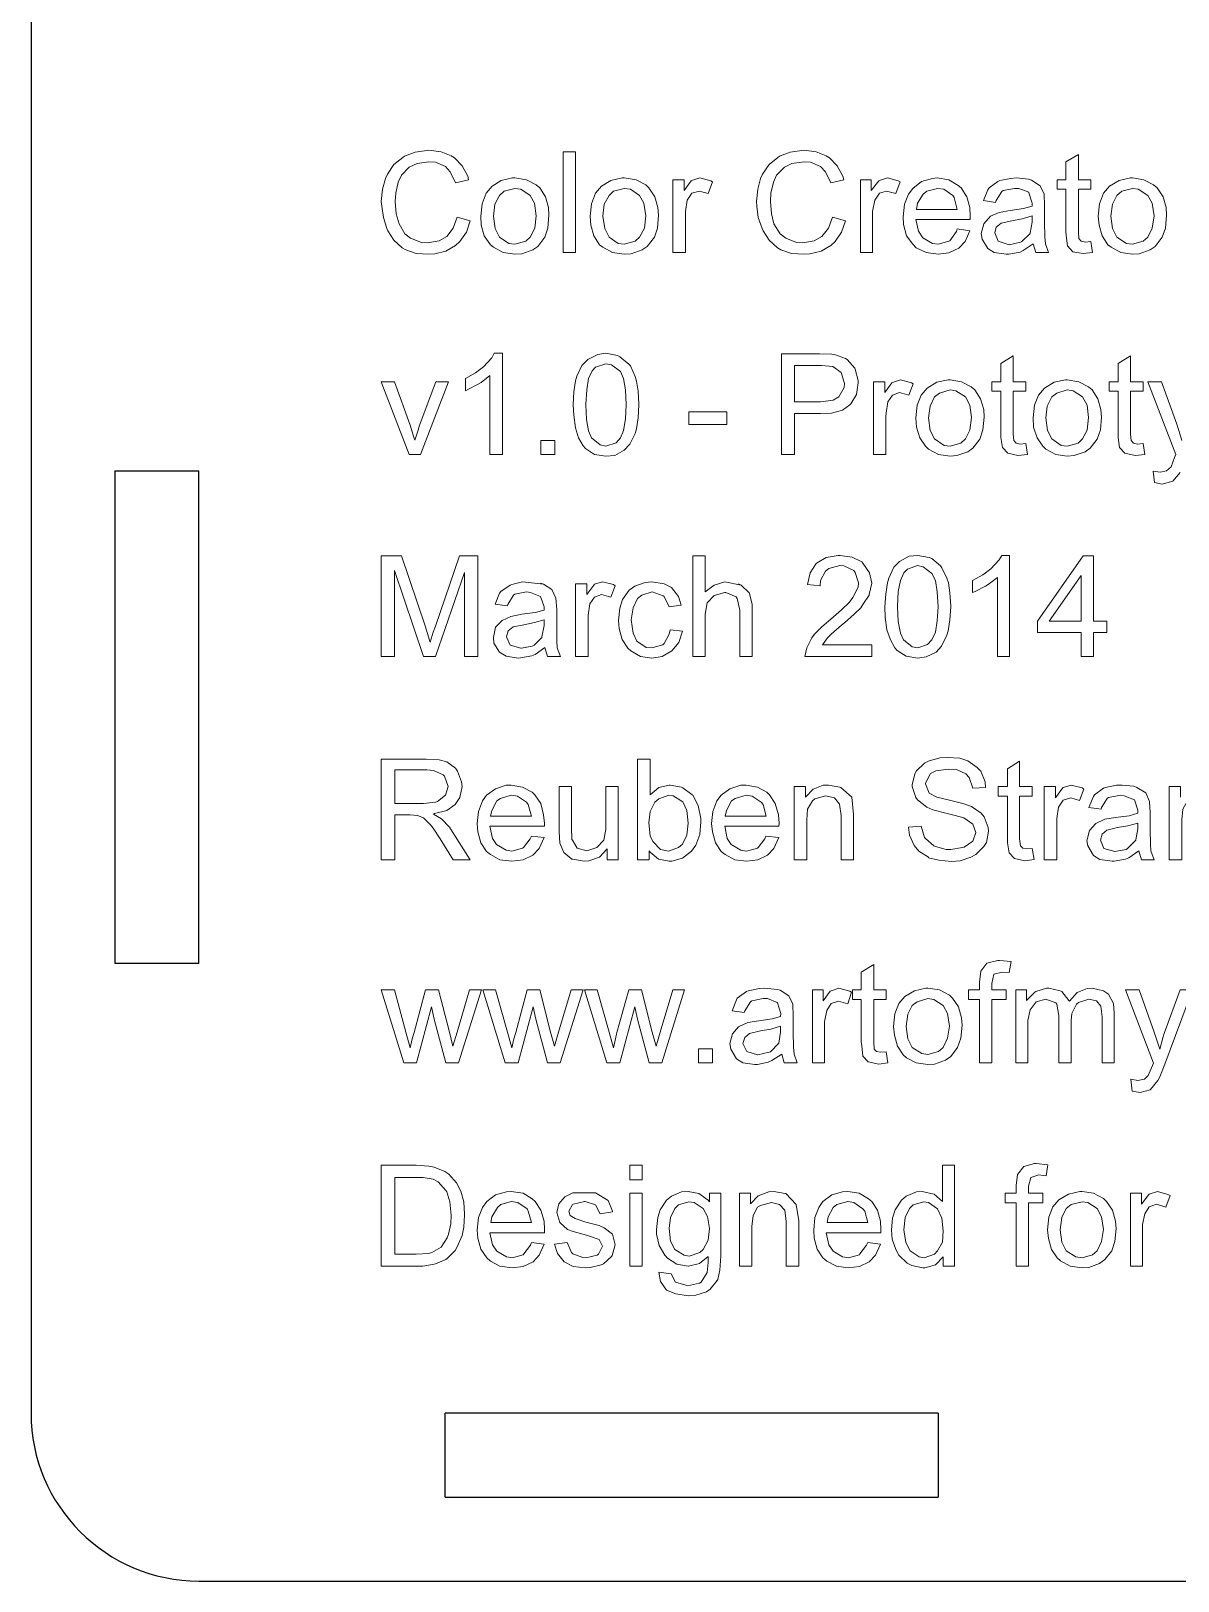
# Model space of a CAD drawing. Header units: inches. Extents: x 24.6 to 100.5, y -17.5 to 39.
# Drawn here: x 42.518 to 44.225, y 30.658 to 32.966 of the extents above; entities that cross this region are included whole.
import ezdxf

# ---------------------------------------------------------------- set-up
doc = ezdxf.new("R2010")
doc.units = ezdxf.units.IN
doc.header["$MEASUREMENT"] = 0

msp = doc.modelspace()

# ---------------------------------------------------------------- linework, layer by layer
at = {"color": 2}
for p, q in [((42.51793, 37.26326), (42.51793, 30.90826)), ((42.64293, 32.31116), (42.64293, 31.57757)), ((42.64293, 32.31116), (42.76793, 32.31116)), ((42.76793, 31.57757), (42.76793, 32.31116)), ((42.76793, 31.57757), (42.64293, 31.57757)), ((43.13473, 30.78326), (43.13473, 30.90826)), ((43.86833, 30.90826), (43.13473, 30.90826)), ((43.86833, 30.90826), (43.86833, 30.78326)), ((43.13473, 30.78326), (43.86833, 30.78326)), ((42.76793, 30.65826), (48.51793, 30.65826))]:
    msp.add_line(p, q, dxfattribs=at)
at = {"color": 5, "lineweight": 0}
for points in [[(43.14852, 32.7769), (43.14332, 32.78015), (43.12839, 32.786), (43.1102, 32.78859), (43.10695, 32.78795), (43.09006, 32.78535), (43.07383, 32.7795), (43.07123, 32.77755), (43.05824, 32.76716), (43.04849, 32.75287), (43.0459, 32.74638), (43.04135, 32.73014), (43.0394, 32.71195), (43.04005, 32.70481), (43.04265, 32.68792), (43.04784, 32.67168), (43.04914, 32.66843), (43.05824, 32.65414), (43.07058, 32.6431), (43.07577, 32.63985), (43.09136, 32.63466), (43.1102, 32.63336), (43.11929, 32.63401), (43.13553, 32.6379), (43.14982, 32.64635)], [(43.10825, 32.65024), (43.09916, 32.65089), (43.08292, 32.65739), (43.07447, 32.66389), (43.06603, 32.67882), (43.06148, 32.69376), (43.06018, 32.71195), (43.06083, 32.72429), (43.06473, 32.74053), (43.06928, 32.75092), (43.08097, 32.76326), (43.09266, 32.76846), (43.1102, 32.77106)], [(43.1102, 32.77106), (43.11994, 32.77041), (43.13488, 32.76391), (43.14203, 32.75612), (43.14982, 32.73988), (43.16931, 32.74443), (43.16801, 32.74962), (43.15956, 32.76521), (43.14852, 32.7769)], [(43.31025, 32.63596), (43.31025, 32.786), (43.32844, 32.786), (43.32844, 32.63596), (43.31025, 32.63596)], [(43.70647, 32.7769), (43.70192, 32.78015), (43.68698, 32.786), (43.66879, 32.78859), (43.66555, 32.78795), (43.64801, 32.78535), (43.63242, 32.7795), (43.62982, 32.77755), (43.61683, 32.76716), (43.60709, 32.75287), (43.60384, 32.74638), (43.59994, 32.73014), (43.598, 32.71195), (43.59865, 32.70481), (43.60059, 32.68792), (43.60644, 32.67168), (43.60774, 32.66843), (43.61683, 32.65414), (43.62917, 32.6431), (43.63437, 32.63985), (43.64996, 32.63466), (43.66879, 32.63336), (43.67724, 32.63401), (43.69413, 32.6379), (43.70842, 32.64635)], [(43.66685, 32.65024), (43.65775, 32.65089), (43.64151, 32.65739), (43.63307, 32.66389), (43.62398, 32.67882), (43.62008, 32.69376), (43.61878, 32.71195), (43.61943, 32.72429), (43.62333, 32.74053), (43.62787, 32.75092), (43.63957, 32.76326), (43.65061, 32.76846), (43.66879, 32.77106)], [(43.66879, 32.77106), (43.67854, 32.77041), (43.69348, 32.76391), (43.70062, 32.75612), (43.70842, 32.73988), (43.7279, 32.74443), (43.7266, 32.74962), (43.71816, 32.76521), (43.70647, 32.7769)], [(44.07735, 32.7821), (44.05851, 32.77106), (44.05851, 32.74443), (44.04552, 32.74443), (44.04552, 32.73014), (44.05851, 32.73014), (44.05851, 32.66778), (44.05916, 32.66129), (44.06111, 32.6457)], [(44.08774, 32.65154), (44.08125, 32.65284), (44.078, 32.65674), (44.07735, 32.66648), (44.07735, 32.73014), (44.09554, 32.73014), (44.09554, 32.74443), (44.07735, 32.74443), (44.07735, 32.7821)], [(43.27518, 32.73209), (43.26998, 32.73663), (43.25569, 32.74443), (43.23816, 32.74702), (43.23491, 32.74702), (43.21802, 32.74313), (43.20438, 32.73468), (43.19529, 32.72429), (43.18944, 32.7087), (43.18749, 32.68987), (43.18814, 32.67688), (43.19269, 32.66064), (43.20178, 32.64765)], [(43.40119, 32.74702), (43.39794, 32.74702), (43.38105, 32.74313), (43.36741, 32.73468), (43.35832, 32.72429), (43.35247, 32.7087), (43.35053, 32.68987), (43.35117, 32.67688), (43.35572, 32.66064), (43.36417, 32.64765)], [(43.43756, 32.73209), (43.43302, 32.73663), (43.41873, 32.74443), (43.40119, 32.74702)], [(43.49017, 32.72819), (43.49017, 32.74443), (43.47329, 32.74443), (43.47329, 32.63596), (43.49212, 32.63596), (43.49212, 32.69701), (43.49472, 32.7139), (43.50187, 32.72429), (43.51291, 32.72754)], [(43.51356, 32.74702), (43.50187, 32.74313), (43.50057, 32.74248), (43.49017, 32.72819)], [(43.51291, 32.72754), (43.5259, 32.72364), (43.53239, 32.74118), (43.5298, 32.74248), (43.51356, 32.74702)], [(43.76882, 32.72819), (43.76882, 32.74443), (43.75258, 32.74443), (43.75258, 32.63596), (43.77077, 32.63596), (43.77077, 32.69701), (43.77402, 32.7139), (43.78116, 32.72429), (43.79156, 32.72754)], [(43.79286, 32.74702), (43.78116, 32.74313), (43.77986, 32.74248), (43.76882, 32.72819)], [(43.79156, 32.72754), (43.8052, 32.72364), (43.81169, 32.74118), (43.80909, 32.74248), (43.79286, 32.74702)], [(43.8669, 32.74702), (43.85976, 32.74638), (43.84352, 32.74183), (43.83053, 32.73144)], [(43.91627, 32.69052), (43.91562, 32.70286), (43.91107, 32.7191), (43.90263, 32.73209), (43.89808, 32.73598), (43.88444, 32.74443), (43.8669, 32.74702)], [(44.0098, 32.64895), (44.0137, 32.63596), (44.03253, 32.63596), (44.02799, 32.64895), (44.02734, 32.65934), (44.02669, 32.68142), (44.02669, 32.7061), (44.02604, 32.72299), (44.02019, 32.73533), (44.0072, 32.74378), (44.00265, 32.74508), (43.98512, 32.74702), (43.97667, 32.74638), (43.96043, 32.74313), (43.95719, 32.74183), (43.9442, 32.73209)], [(44.19426, 32.73209), (44.18907, 32.73663), (44.17478, 32.74443), (44.15789, 32.74702), (44.15464, 32.74702), (44.13776, 32.74313), (44.12347, 32.73468), (44.11437, 32.72429), (44.10853, 32.7087), (44.10658, 32.68987), (44.10788, 32.67688), (44.11242, 32.66064), (44.12087, 32.64765)], [(43.20178, 32.64765), (43.20633, 32.64375), (43.22062, 32.63596), (43.23816, 32.63336), (43.24855, 32.63401), (43.26479, 32.63985), (43.27258, 32.64505), (43.28297, 32.65869), (43.28752, 32.67233), (43.28882, 32.69181), (43.28817, 32.70286), (43.28362, 32.7191), (43.27518, 32.73209)], [(43.23816, 32.6483), (43.22906, 32.6496), (43.21542, 32.65869), (43.20893, 32.67168), (43.20633, 32.68987), (43.20828, 32.70805), (43.21542, 32.72104), (43.22257, 32.72754), (43.23816, 32.73144)], [(43.23816, 32.73144), (43.24725, 32.73014), (43.26089, 32.72104), (43.26739, 32.70935), (43.26998, 32.69052), (43.26803, 32.67233), (43.26089, 32.65869), (43.25439, 32.65284), (43.23816, 32.6483)], [(43.36417, 32.64765), (43.36936, 32.64375), (43.38365, 32.63596), (43.40119, 32.63336), (43.41158, 32.63401), (43.42782, 32.63985), (43.43496, 32.64505), (43.44601, 32.65869), (43.45055, 32.67233), (43.45185, 32.69181), (43.4512, 32.70286), (43.44666, 32.7191), (43.43756, 32.73209)], [(43.40119, 32.6483), (43.39209, 32.6496), (43.37845, 32.65869), (43.37196, 32.67168), (43.36936, 32.68987), (43.37131, 32.70805), (43.37845, 32.72104), (43.38495, 32.72754), (43.40119, 32.73144)], [(43.40119, 32.73144), (43.41028, 32.73014), (43.42392, 32.72104), (43.43042, 32.70935), (43.43302, 32.69052), (43.43107, 32.67233), (43.42392, 32.65869), (43.41743, 32.65284), (43.40119, 32.6483)], [(43.83053, 32.73144), (43.82403, 32.72299), (43.81819, 32.70805), (43.81624, 32.68922), (43.81689, 32.67753), (43.82143, 32.66064), (43.83053, 32.6483)], [(43.83637, 32.70026), (43.83767, 32.70935), (43.84612, 32.72299), (43.85131, 32.72754), (43.86755, 32.73144)], [(43.86755, 32.73144), (43.87664, 32.73014), (43.89028, 32.72104), (43.89223, 32.7178), (43.89678, 32.70026), (43.83637, 32.70026)], [(43.9442, 32.73209), (43.94225, 32.72949), (43.93575, 32.71325), (43.95394, 32.71065), (43.95459, 32.71325), (43.96303, 32.72689), (43.96498, 32.72819), (43.98187, 32.73144)], [(43.98187, 32.73144), (43.98836, 32.73144), (44.0033, 32.72559), (44.0033, 32.72494), (44.0085, 32.70935), (44.0085, 32.70481), (43.99551, 32.70156), (43.97537, 32.69831), (43.95913, 32.69571)], [(44.12087, 32.64765), (44.12606, 32.64375), (44.14035, 32.63596), (44.15789, 32.63336), (44.16763, 32.63401), (44.18387, 32.63985), (44.19167, 32.64505), (44.20206, 32.65869), (44.20661, 32.67233), (44.20855, 32.69181), (44.2079, 32.70286), (44.20336, 32.7191), (44.19426, 32.73209)], [(44.15789, 32.6483), (44.1488, 32.6496), (44.13451, 32.65869), (44.12801, 32.67168), (44.12541, 32.68987), (44.12801, 32.70805), (44.13451, 32.72104), (44.14165, 32.72754), (44.15789, 32.73144)], [(44.15789, 32.73144), (44.16633, 32.73014), (44.18062, 32.72104), (44.18712, 32.70935), (44.18972, 32.69052), (44.18712, 32.67233), (44.18062, 32.65869), (44.17348, 32.65284), (44.15789, 32.6483)], [(43.15242, 32.68857), (43.14657, 32.67233), (43.13683, 32.65999), (43.12579, 32.65349), (43.10825, 32.65024)], [(43.14982, 32.64635), (43.15632, 32.65219), (43.16606, 32.66648), (43.1719, 32.68337), (43.15242, 32.68857)], [(43.71101, 32.68857), (43.70517, 32.67233), (43.69543, 32.65999), (43.68373, 32.65349), (43.66685, 32.65024)], [(43.70842, 32.64635), (43.71491, 32.65219), (43.72465, 32.66648), (43.7305, 32.68337), (43.71101, 32.68857)], [(43.8682, 32.6483), (43.85976, 32.6496), (43.84547, 32.65804), (43.83897, 32.66778), (43.83507, 32.68532), (43.91627, 32.68532), (43.91627, 32.69052)], [(43.95913, 32.69571), (43.94614, 32.68987), (43.9364, 32.67882), (43.9325, 32.66453), (43.9338, 32.65609), (43.94225, 32.6418)], [(43.97407, 32.64765), (43.95784, 32.65284), (43.95264, 32.66518), (43.95459, 32.67363), (43.96238, 32.67947), (43.97797, 32.68337), (43.99356, 32.68597), (44.0085, 32.69052)], [(44.0085, 32.69052), (44.0085, 32.68142), (44.00525, 32.66518), (44.00525, 32.66453), (43.99291, 32.65219), (43.99096, 32.65154)], [(43.83053, 32.6483), (43.83572, 32.6431), (43.85066, 32.63596), (43.8682, 32.63336), (43.88444, 32.63531), (43.89938, 32.64245), (43.90847, 32.65219), (43.91562, 32.66843), (43.89678, 32.67103)], [(43.89678, 32.67103), (43.89548, 32.66713), (43.88574, 32.65349), (43.88444, 32.65284), (43.8682, 32.6483)], [(43.99096, 32.65154), (43.97407, 32.64765)], [(44.06111, 32.6457), (44.06891, 32.63725), (44.08449, 32.63466), (44.09813, 32.63596), (44.09554, 32.65219), (44.08774, 32.65154)], [(43.94225, 32.6418), (43.95199, 32.63596), (43.96953, 32.63336), (43.97342, 32.63336), (43.99031, 32.6366), (43.99486, 32.6392), (44.0098, 32.64895)], [(43.21997, 32.48591), (43.20763, 32.48591), (43.20373, 32.47942), (43.19139, 32.46578), (43.1797, 32.45668)], [(43.20113, 32.45279), (43.20113, 32.33522), (43.21997, 32.33522), (43.21997, 32.48591)], [(43.34663, 32.47682), (43.33818, 32.46773), (43.33039, 32.45214), (43.32844, 32.44499), (43.32584, 32.42876), (43.32519, 32.40927), (43.32584, 32.39368), (43.32844, 32.37484), (43.33299, 32.3599), (43.34013, 32.34821), (43.34338, 32.34432)], [(43.34338, 32.34432), (43.35702, 32.33522), (43.37391, 32.33262), (43.3869, 32.33392), (43.40119, 32.34172), (43.40963, 32.35081), (43.41743, 32.3664), (43.41938, 32.37355), (43.42197, 32.38978), (43.42262, 32.40927), (43.42262, 32.41057), (43.42197, 32.4294), (43.41938, 32.44434), (43.41743, 32.45149), (43.41028, 32.46708), (43.40768, 32.46968), (43.39469, 32.48072), (43.3908, 32.48267), (43.37391, 32.48591), (43.36157, 32.48397), (43.34663, 32.47682)], [(43.37391, 32.34756), (43.36546, 32.34951), (43.35247, 32.3599), (43.34793, 32.3703), (43.34468, 32.38719), (43.34403, 32.40927), (43.34403, 32.40992), (43.34533, 32.43135), (43.34793, 32.44824), (43.35312, 32.45993), (43.35832, 32.46513), (43.37391, 32.47033)], [(43.37391, 32.47033), (43.38235, 32.46903), (43.39534, 32.45863), (43.39989, 32.44824), (43.40314, 32.43135), (43.40379, 32.40927), (43.40314, 32.38848), (43.39989, 32.37095), (43.39534, 32.3599), (43.38885, 32.35276), (43.37391, 32.34756)], [(43.7331, 32.47682), (43.7305, 32.47812), (43.71426, 32.48397), (43.71036, 32.48461), (43.69153, 32.48526), (43.63502, 32.48526), (43.63502, 32.33522), (43.65451, 32.33522), (43.65451, 32.39628), (43.69348, 32.39628), (43.70972, 32.39693), (43.72595, 32.40147), (43.737, 32.40927), (43.73829, 32.41057)], [(43.65451, 32.41382), (43.65451, 32.46773), (43.69478, 32.46773)], [(43.69478, 32.46773), (43.71166, 32.46643), (43.724, 32.45733), (43.7292, 32.4411), (43.72855, 32.43525), (43.72076, 32.42096), (43.71231, 32.41641), (43.69348, 32.41382), (43.65451, 32.41382)], [(43.73829, 32.41057), (43.74674, 32.42486), (43.74934, 32.44175), (43.74934, 32.44564), (43.74479, 32.46253), (43.74414, 32.46383), (43.7331, 32.47682)], [(43.97992, 32.48202), (43.96173, 32.47097), (43.96173, 32.44369), (43.94809, 32.44369), (43.94809, 32.4294), (43.96173, 32.4294), (43.96173, 32.36055), (43.96433, 32.34562)], [(43.99031, 32.35081), (43.98447, 32.35211), (43.98122, 32.35601), (43.97992, 32.36575), (43.97992, 32.4294), (43.99876, 32.4294), (43.99876, 32.44369), (43.97992, 32.44369), (43.97992, 32.48202)], [(44.15464, 32.48202), (44.13646, 32.47097), (44.13646, 32.44369), (44.12282, 32.44369), (44.12282, 32.4294), (44.13646, 32.4294), (44.13646, 32.36055), (44.13841, 32.34562)], [(44.16504, 32.35081), (44.15919, 32.35211), (44.15594, 32.35601), (44.15464, 32.36575), (44.15464, 32.4294), (44.17348, 32.4294), (44.17348, 32.44369), (44.15464, 32.44369), (44.15464, 32.48202)], [(43.05889, 32.44369), (43.0394, 32.44369), (43.08097, 32.33522)], [(43.08941, 32.35666), (43.08747, 32.3625), (43.08227, 32.37874), (43.05889, 32.44369)], [(43.08097, 32.33522), (43.09786, 32.33522), (43.13943, 32.44369), (43.12059, 32.44369), (43.09591, 32.37744), (43.09461, 32.3729), (43.08941, 32.35666)], [(43.1797, 32.45668), (43.16476, 32.44824), (43.16476, 32.43005), (43.16801, 32.432), (43.1836, 32.4398), (43.18814, 32.4424), (43.20113, 32.45279)], [(43.78896, 32.42746), (43.78896, 32.44369), (43.77207, 32.44369), (43.77207, 32.33522), (43.79026, 32.33522), (43.79026, 32.39238), (43.79091, 32.39693), (43.7935, 32.41382), (43.80065, 32.42356), (43.81104, 32.42746)], [(43.81234, 32.44629), (43.80065, 32.4424), (43.79935, 32.44175), (43.78896, 32.42746)], [(43.81104, 32.42746), (43.82468, 32.42356), (43.83118, 32.44045), (43.82858, 32.44175), (43.81234, 32.44629)], [(43.88639, 32.44629), (43.88314, 32.44629), (43.86625, 32.44304), (43.85196, 32.43395), (43.84287, 32.42356), (43.83702, 32.40862), (43.83507, 32.38978), (43.83637, 32.37614), (43.84092, 32.3599), (43.84936, 32.34756)], [(43.92276, 32.43135), (43.91756, 32.4359), (43.90328, 32.44369), (43.88639, 32.44629)], [(44.06046, 32.44629), (44.05786, 32.44629), (44.04098, 32.44304), (44.02669, 32.43395), (44.01759, 32.42356), (44.01175, 32.40862), (44.0098, 32.38978), (44.01045, 32.37614), (44.01564, 32.3599), (44.02409, 32.34756)], [(44.09748, 32.43135), (44.09229, 32.4359), (44.078, 32.44369), (44.06046, 32.44629)], [(44.20076, 32.44369), (44.18062, 32.44369), (44.22219, 32.33522)], [(44.23129, 32.35601), (44.22869, 32.36445), (44.22349, 32.38069), (44.20076, 32.44369)], [(43.84936, 32.34756), (43.85391, 32.34302), (43.86885, 32.33522), (43.88639, 32.33262), (43.89613, 32.33392), (43.91237, 32.33912), (43.92016, 32.34497), (43.93056, 32.35796), (43.9351, 32.37225), (43.93705, 32.39108), (43.9364, 32.40212), (43.93121, 32.41836), (43.92276, 32.43135)], [(43.88639, 32.34756), (43.87729, 32.34886), (43.863, 32.35861), (43.85651, 32.37095), (43.85391, 32.38978), (43.85651, 32.40732), (43.863, 32.42096), (43.87015, 32.42681), (43.88639, 32.43135)], [(43.88639, 32.43135), (43.89483, 32.43005), (43.90912, 32.42096), (43.91562, 32.40862), (43.91821, 32.39043), (43.91562, 32.3716), (43.90912, 32.35861), (43.90198, 32.35211), (43.88639, 32.34756)], [(44.02409, 32.34756), (44.02863, 32.34302), (44.04357, 32.33522), (44.06046, 32.33262), (44.07085, 32.33392), (44.08709, 32.33912), (44.09489, 32.34497), (44.10528, 32.35796), (44.10983, 32.37225), (44.11177, 32.39108), (44.11048, 32.40212), (44.10593, 32.41836), (44.09748, 32.43135)], [(44.06046, 32.34756), (44.05137, 32.34886), (44.03773, 32.35861), (44.03123, 32.37095), (44.02863, 32.38978), (44.03058, 32.40732), (44.03773, 32.42096), (44.04487, 32.42681), (44.06046, 32.43135)], [(44.06046, 32.43135), (44.06955, 32.43005), (44.0832, 32.42096), (44.09034, 32.40862), (44.09229, 32.39043), (44.09034, 32.3716), (44.0832, 32.35861), (44.0767, 32.35211), (44.06046, 32.34756)], [(43.49732, 32.38004), (43.49732, 32.39888), (43.55383, 32.39888), (43.55383, 32.38004), (43.49732, 32.38004)], [(43.27713, 32.33522), (43.27713, 32.35601), (43.29791, 32.35601), (43.29791, 32.33522), (43.27713, 32.33522)], [(43.96433, 32.34562), (43.97213, 32.33717), (43.98706, 32.33392), (44.00135, 32.33522), (43.99876, 32.35146), (43.99031, 32.35081)], [(44.13841, 32.34562), (44.1462, 32.33717), (44.16179, 32.33392), (44.17608, 32.33522), (44.17348, 32.35146), (44.16504, 32.35081)], [(44.22219, 32.33522), (44.22025, 32.33068), (44.21505, 32.31704), (44.20855, 32.31119), (44.19881, 32.30924)], [(44.19881, 32.30924), (44.18842, 32.31054)], [(44.18842, 32.31054), (44.19037, 32.29365), (44.20206, 32.29105), (44.21765, 32.2956), (44.22869, 32.30859)], [(43.06928, 32.18453), (43.0394, 32.18453), (43.0394, 32.03449), (43.05889, 32.03449), (43.05889, 32.16245)], [(43.11215, 32.05592), (43.11085, 32.06047), (43.105, 32.07866), (43.06928, 32.18453)], [(43.18295, 32.18453), (43.15567, 32.18453), (43.11994, 32.07996), (43.11669, 32.07086), (43.11215, 32.05592)], [(43.16346, 32.15985), (43.16346, 32.03449), (43.18295, 32.03449), (43.18295, 32.18453)], [(43.52135, 32.18453), (43.50316, 32.18453), (43.50316, 32.03449), (43.52135, 32.03449), (43.52135, 32.09749), (43.5246, 32.11438), (43.53499, 32.12542), (43.55058, 32.12997)], [(43.52135, 32.13062), (43.52135, 32.18453)], [(43.72206, 32.17024), (43.7279, 32.16959), (43.74284, 32.16245), (43.74479, 32.15985), (43.74999, 32.14426), (43.74934, 32.13777), (43.74154, 32.12218), (43.73635, 32.11568), (43.72465, 32.10399), (43.70842, 32.09035), (43.69543, 32.07866), (43.68438, 32.06762), (43.68049, 32.06242), (43.67269, 32.04748), (43.67009, 32.03449), (43.76947, 32.03449), (43.76947, 32.05203), (43.69608, 32.05203), (43.70387, 32.06242), (43.70907, 32.06762), (43.72465, 32.08126), (43.7292, 32.0845), (43.74349, 32.09749), (43.75323, 32.10724), (43.75648, 32.11178), (43.76557, 32.12607), (43.76557, 32.12672), (43.76947, 32.14361), (43.76622, 32.1592), (43.75648, 32.17349), (43.75453, 32.17544), (43.74024, 32.18258), (43.72271, 32.18518), (43.71946, 32.18518), (43.70192, 32.18193), (43.68828, 32.17414), (43.68698, 32.17284)], [(43.68698, 32.17284), (43.67789, 32.1592), (43.67399, 32.14166), (43.69283, 32.13971), (43.69348, 32.14751), (43.70062, 32.1618), (43.70582, 32.1657), (43.72206, 32.17024)], [(43.81104, 32.17609), (43.8026, 32.16764), (43.7948, 32.15141), (43.79286, 32.14426), (43.79026, 32.12802), (43.78896, 32.10854), (43.78961, 32.09295), (43.79221, 32.07411), (43.7974, 32.05917), (43.8039, 32.04748), (43.80714, 32.04358)], [(43.80714, 32.04358), (43.82078, 32.03514), (43.83832, 32.03189), (43.85066, 32.03384), (43.8656, 32.04099), (43.8734, 32.05008), (43.88119, 32.06632), (43.88314, 32.07281), (43.88574, 32.08905), (43.88704, 32.10854), (43.88704, 32.10984), (43.88574, 32.12932), (43.88379, 32.14426), (43.88119, 32.15141), (43.87405, 32.16634), (43.8721, 32.16959), (43.85911, 32.18063), (43.85521, 32.18193), (43.83832, 32.18518), (43.82533, 32.18388), (43.81104, 32.17609)], [(43.83832, 32.04748), (43.82988, 32.04878), (43.81689, 32.05917), (43.81234, 32.06956), (43.80909, 32.08645), (43.80779, 32.10854), (43.80779, 32.10919), (43.80909, 32.13127), (43.81234, 32.14751), (43.81754, 32.1592), (43.82273, 32.1644), (43.83767, 32.17024)], [(43.83767, 32.17024), (43.84612, 32.16829), (43.85911, 32.1579), (43.8643, 32.14751), (43.8669, 32.13062), (43.8682, 32.10854), (43.8669, 32.08775), (43.8643, 32.07086), (43.85911, 32.05917), (43.85261, 32.05268), (43.83832, 32.04748)], [(43.97472, 32.18518), (43.96303, 32.18518), (43.95913, 32.17869), (43.94679, 32.16505), (43.9351, 32.15595)], [(43.95654, 32.15206), (43.95654, 32.03449), (43.97472, 32.03449), (43.97472, 32.18518)], [(44.09943, 32.18453), (44.08449, 32.18453), (44.01629, 32.0871), (44.01629, 32.07021), (44.08125, 32.07021), (44.08125, 32.03449), (44.09943, 32.03449), (44.09943, 32.07021), (44.11957, 32.07021), (44.11957, 32.0871), (44.09943, 32.0871)], [(44.09943, 32.0871), (44.09943, 32.18453)], [(43.05889, 32.16245), (43.1024, 32.03449)], [(43.1024, 32.03449), (43.11994, 32.03449), (43.16346, 32.15985)], [(43.28103, 32.14231), (43.24985, 32.14556), (43.23361, 32.14166), (43.23101, 32.14101), (43.21737, 32.13127)], [(43.28297, 32.04813), (43.28687, 32.03449), (43.30636, 32.03449), (43.30116, 32.04748), (43.30051, 32.05787), (43.30051, 32.10464), (43.29921, 32.12153), (43.29337, 32.13452), (43.28103, 32.14231), (43.27648, 32.14361)], [(43.36871, 32.14556), (43.35702, 32.14231), (43.35572, 32.14101), (43.34533, 32.12672)], [(43.36741, 32.12672), (43.38105, 32.12283), (43.38755, 32.13971), (43.38495, 32.14166), (43.36871, 32.14556)], [(43.44211, 32.14556), (43.43237, 32.14491), (43.41678, 32.13906), (43.40833, 32.13322)], [(43.44276, 32.13062), (43.459, 32.12477), (43.4603, 32.12413), (43.46809, 32.10854), (43.48563, 32.11113), (43.48173, 32.12413), (43.47134, 32.13712), (43.4603, 32.14296), (43.44211, 32.14556)], [(43.57526, 32.14101), (43.55058, 32.14556), (43.53499, 32.14101), (43.52135, 32.13062)], [(43.9351, 32.15595), (43.91951, 32.14751), (43.91951, 32.12997), (43.92341, 32.13127), (43.939, 32.13906), (43.9429, 32.14166), (43.95654, 32.15206)], [(44.08125, 32.0871), (44.03383, 32.0871), (44.08125, 32.1553)], [(44.08125, 32.1553), (44.08125, 32.0871)], [(43.21737, 32.13127), (43.21542, 32.12867), (43.20893, 32.11243), (43.22711, 32.10984), (43.22776, 32.11178), (43.23621, 32.12607), (43.23816, 32.12737), (43.25569, 32.13062)], [(43.25569, 32.13062), (43.26154, 32.12997), (43.27648, 32.12413), (43.28167, 32.10854), (43.28167, 32.10334), (43.26868, 32.10009), (43.24855, 32.09749), (43.23231, 32.09425)], [(43.34533, 32.12672), (43.34533, 32.14296), (43.32844, 32.14296), (43.32844, 32.03449), (43.34728, 32.03449), (43.34728, 32.0962), (43.34988, 32.11308), (43.35702, 32.12283), (43.36741, 32.12672)], [(43.40833, 32.13322), (43.39859, 32.11958), (43.39469, 32.10659), (43.39274, 32.0884), (43.39339, 32.07606), (43.39794, 32.05982), (43.40638, 32.04683)], [(43.44211, 32.04748), (43.43366, 32.04813), (43.42002, 32.05722), (43.41418, 32.06956), (43.41158, 32.08905), (43.41418, 32.10724), (43.42067, 32.12088), (43.42717, 32.12607), (43.44276, 32.13062)], [(43.55058, 32.12997), (43.55253, 32.12997), (43.56747, 32.12348), (43.56942, 32.12088), (43.57331, 32.10334), (43.57331, 32.03449), (43.5915, 32.03449), (43.5915, 32.11243), (43.5876, 32.12802), (43.58695, 32.12932), (43.57526, 32.14101), (43.57137, 32.14296)], [(43.23231, 32.09425), (43.21932, 32.0884), (43.20958, 32.07801), (43.20633, 32.06307), (43.20698, 32.05463), (43.21542, 32.04099)], [(43.2479, 32.04683), (43.24725, 32.04683), (43.23101, 32.05138), (43.22582, 32.06372), (43.22841, 32.07281), (43.23556, 32.07866), (43.2518, 32.08191), (43.26739, 32.08515), (43.28167, 32.08905)], [(43.28167, 32.08905), (43.28167, 32.08061), (43.27843, 32.06372), (43.27843, 32.06307), (43.26674, 32.05138), (43.26414, 32.05008)], [(43.40638, 32.04683), (43.41093, 32.04293), (43.42522, 32.03449), (43.44211, 32.03189), (43.4577, 32.03449), (43.47199, 32.04293), (43.48238, 32.05528), (43.48758, 32.07216), (43.46939, 32.07411), (43.46809, 32.06762), (43.4603, 32.05398), (43.45835, 32.05203), (43.44211, 32.04748)], [(43.21542, 32.04099), (43.22517, 32.03514), (43.24335, 32.03189), (43.2466, 32.03254), (43.26349, 32.03579), (43.26868, 32.03774), (43.28297, 32.04813)], [(43.26414, 32.05008), (43.2479, 32.04683)], [(43.1063, 31.88185), (43.0394, 31.88185), (43.0394, 31.73181), (43.05954, 31.73181), (43.05954, 31.79871), (43.08227, 31.79871)], [(43.14982, 31.86821), (43.13683, 31.87795), (43.12579, 31.88055), (43.1063, 31.88185)], [(43.14917, 31.8143), (43.15632, 31.82469), (43.15956, 31.84093), (43.15891, 31.84808), (43.15307, 31.86366), (43.14982, 31.86821)], [(43.43951, 31.82859), (43.43951, 31.88185), (43.42067, 31.88185), (43.42067, 31.73181), (43.43821, 31.73181), (43.43821, 31.74545)], [(43.92666, 31.86951), (43.91237, 31.87925), (43.90068, 31.88315), (43.88249, 31.88445), (43.87145, 31.8838), (43.85521, 31.87925), (43.84807, 31.876), (43.83637, 31.86431), (43.83378, 31.85977), (43.82988, 31.84353), (43.82988, 31.84093), (43.83507, 31.82469), (43.83767, 31.82144), (43.85131, 31.8104), (43.86041, 31.80651), (43.87989, 31.80131), (43.89353, 31.79806), (43.90652, 31.79416), (43.92016, 31.78507), (43.92471, 31.77273), (43.92016, 31.75974), (43.90717, 31.75065), (43.90457, 31.75), (43.88704, 31.7474)], [(43.83962, 31.7448), (43.85391, 31.73571), (43.85391, 31.73506), (43.8695, 31.73116), (43.88834, 31.72921), (43.90133, 31.73051), (43.91692, 31.73571), (43.92471, 31.7396), (43.9364, 31.75194), (43.9403, 31.75779), (43.94355, 31.77468), (43.9429, 31.77987), (43.93705, 31.79611), (43.9325, 31.80131), (43.91821, 31.81105), (43.90522, 31.8156), (43.88509, 31.82079), (43.86625, 31.82534), (43.85521, 31.83119), (43.84936, 31.84483), (43.84936, 31.84613), (43.85716, 31.86042), (43.86495, 31.86431), (43.88379, 31.86691)], [(43.88379, 31.86691), (43.89548, 31.86626), (43.90977, 31.85977), (43.91432, 31.85457), (43.92016, 31.83833), (43.939, 31.83963), (43.93835, 31.84808), (43.93185, 31.86366), (43.92666, 31.86951)], [(43.98966, 31.8786), (43.97148, 31.86756), (43.97148, 31.84093), (43.95784, 31.84093), (43.95784, 31.82664), (43.97148, 31.82664), (43.97148, 31.75714), (43.97407, 31.7422)], [(44.00006, 31.74805), (43.99421, 31.74935), (43.99096, 31.75259), (43.98966, 31.76299), (43.98966, 31.82664), (44.0085, 31.82664), (44.0085, 31.84093), (43.98966, 31.84093), (43.98966, 31.8786)], [(43.05954, 31.8156), (43.05954, 31.86561), (43.10695, 31.86561)], [(43.10695, 31.86561), (43.11734, 31.86496), (43.13163, 31.85847), (43.13358, 31.85652), (43.13878, 31.84093), (43.13488, 31.82794), (43.12319, 31.81885), (43.11994, 31.81755), (43.1024, 31.8156), (43.05954, 31.8156)], [(43.19594, 31.82794), (43.19009, 31.8195), (43.18425, 31.80391), (43.1823, 31.78572), (43.18295, 31.77338), (43.18749, 31.75714), (43.19594, 31.74415)], [(43.23296, 31.84288), (43.22517, 31.84288), (43.20958, 31.83768), (43.19594, 31.82794)], [(43.20178, 31.79676), (43.20373, 31.80521), (43.21153, 31.8195), (43.21672, 31.82339), (43.23296, 31.82794)], [(43.23296, 31.82794), (43.24205, 31.82664), (43.25569, 31.81755), (43.25829, 31.8143), (43.26284, 31.79676), (43.20178, 31.79676)], [(43.28232, 31.78637), (43.28103, 31.79871), (43.27713, 31.8156), (43.26803, 31.82859), (43.26414, 31.83249), (43.24985, 31.84028), (43.23296, 31.84288)], [(43.3226, 31.84093), (43.30441, 31.84093), (43.30441, 31.77338), (43.30506, 31.75649), (43.3109, 31.74285)], [(43.34533, 31.74545), (43.33104, 31.74935), (43.32389, 31.76104), (43.32324, 31.76234), (43.3226, 31.78052), (43.3226, 31.84093)], [(43.39209, 31.84093), (43.37391, 31.84093), (43.37391, 31.77728), (43.37066, 31.76104), (43.36027, 31.75)], [(43.37586, 31.74805), (43.37586, 31.73181), (43.39209, 31.73181), (43.39209, 31.84093)], [(43.4551, 31.7474), (43.44341, 31.75909), (43.43951, 31.76753), (43.43756, 31.78702), (43.43951, 31.80391), (43.44666, 31.81755), (43.4525, 31.82274), (43.46744, 31.82794)], [(43.43951, 31.7435), (43.45185, 31.73311), (43.46809, 31.72986), (43.47199, 31.72986), (43.48758, 31.73441), (43.50122, 31.7448), (43.50771, 31.75389), (43.51356, 31.76948), (43.51486, 31.78832), (43.51486, 31.79351), (43.51161, 31.8104), (43.51096, 31.813), (43.50316, 31.82794), (43.50187, 31.82924), (43.48823, 31.83898), (43.48628, 31.84028), (43.46939, 31.84288), (43.46809, 31.84288), (43.4525, 31.83963), (43.43951, 31.82859)], [(43.46744, 31.82794), (43.47394, 31.82729), (43.48823, 31.8182), (43.49407, 31.80521), (43.49602, 31.78637), (43.49407, 31.76883), (43.48758, 31.75519), (43.48173, 31.75), (43.46679, 31.7448)], [(43.54538, 31.82794), (43.53889, 31.8195), (43.53304, 31.80391), (43.53109, 31.78572), (43.53239, 31.77338), (43.53694, 31.75714), (43.54538, 31.74415)], [(43.58241, 31.84288), (43.57461, 31.84288), (43.55837, 31.83768), (43.54538, 31.82794)], [(43.55123, 31.79676), (43.55318, 31.80521), (43.56097, 31.8195), (43.56617, 31.82339), (43.58241, 31.82794)], [(43.58241, 31.82794), (43.5915, 31.82664), (43.60514, 31.81755), (43.60774, 31.8143), (43.61229, 31.79676), (43.55123, 31.79676)], [(43.63177, 31.78637), (43.63047, 31.79871), (43.62593, 31.8156), (43.61748, 31.82859), (43.61358, 31.83249), (43.5993, 31.84028), (43.58241, 31.84288)], [(43.67074, 31.82534), (43.67074, 31.84093), (43.65386, 31.84093), (43.65386, 31.73181), (43.67269, 31.73181), (43.67269, 31.79157), (43.67399, 31.80715), (43.68114, 31.8195), (43.68503, 31.82274)], [(43.70517, 31.84288), (43.69737, 31.84288), (43.68243, 31.83703), (43.67074, 31.82534)], [(43.68503, 31.82274), (43.70127, 31.82729)], [(43.70127, 31.82729), (43.71426, 31.82404), (43.72141, 31.81495), (43.724, 31.79806), (43.724, 31.73181), (43.74219, 31.73181), (43.74219, 31.79936), (43.73977, 31.82534)], [(43.73974, 31.82537), (43.72336, 31.83963), (43.72206, 31.84028), (43.70517, 31.84288)], [(44.04292, 31.82404), (44.04292, 31.84093), (44.02604, 31.84093), (44.02604, 31.73181), (44.04487, 31.73181), (44.04487, 31.79351), (44.04747, 31.8104), (44.05462, 31.82079), (44.06566, 31.82404)], [(44.06631, 31.84288), (44.05462, 31.83963), (44.05332, 31.83833), (44.04292, 31.82404)], [(44.06566, 31.82404), (44.07865, 31.82015), (44.08514, 31.83703), (44.08255, 31.83898), (44.06631, 31.84288)], [(44.10138, 31.82859), (44.09943, 31.82599), (44.09294, 31.80975), (44.11112, 31.80715), (44.11177, 31.80975), (44.12022, 31.82339), (44.12217, 31.82469), (44.1397, 31.82794)], [(44.16698, 31.74545), (44.17088, 31.73181), (44.18972, 31.73181), (44.18517, 31.74545), (44.18452, 31.75519), (44.18387, 31.77728), (44.18387, 31.80196), (44.18322, 31.81885), (44.17738, 31.83184), (44.16439, 31.83963), (44.15984, 31.84158), (44.1423, 31.84288), (44.13386, 31.84288), (44.11762, 31.83963), (44.11437, 31.83833), (44.10138, 31.82859)], [(44.1397, 31.82794), (44.14555, 31.82729), (44.16049, 31.82144), (44.16569, 31.80586), (44.16569, 31.80131), (44.15269, 31.79741), (44.13256, 31.79481), (44.11632, 31.79222)], [(44.22934, 31.82534), (44.22934, 31.84093), (44.21245, 31.84093), (44.21245, 31.73181), (44.23129, 31.73181), (44.23129, 31.79157), (44.23259, 31.80715), (44.23973, 31.8195), (44.24363, 31.82274)], [(43.08227, 31.79871), (43.09331, 31.79806), (43.1024, 31.79416), (43.1128, 31.78377), (43.11669, 31.77922), (43.12709, 31.76299), (43.14657, 31.73181), (43.1719, 31.73181), (43.14592, 31.77273), (43.14073, 31.78052), (43.12904, 31.79286), (43.11734, 31.80001)], [(43.11734, 31.80001), (43.11864, 31.80066), (43.13683, 31.80521), (43.14917, 31.8143)], [(43.23361, 31.7448), (43.22517, 31.7461), (43.21088, 31.75454), (43.20503, 31.76364), (43.20113, 31.78182), (43.28232, 31.78182), (43.28232, 31.78637)], [(43.58306, 31.7448), (43.57461, 31.7461), (43.56032, 31.75454), (43.55448, 31.76364), (43.55058, 31.78182), (43.63112, 31.78182), (43.63177, 31.78637)], [(43.84287, 31.78182), (43.82403, 31.78052), (43.82598, 31.76883), (43.83248, 31.75324), (43.83962, 31.7448)], [(43.88704, 31.7474), (43.88054, 31.7474), (43.8643, 31.75194), (43.86171, 31.75259), (43.84936, 31.76364), (43.84807, 31.76494), (43.84287, 31.78182)], [(44.11632, 31.79222), (44.10333, 31.78572), (44.09359, 31.77533), (44.08969, 31.76039), (44.09099, 31.75259), (44.09943, 31.7383)], [(44.13126, 31.74415), (44.11502, 31.7487), (44.10983, 31.76104), (44.11242, 31.77013), (44.11957, 31.77598), (44.13516, 31.77987), (44.15075, 31.78247), (44.16569, 31.78637)], [(44.16569, 31.78637), (44.16569, 31.77793), (44.16244, 31.76169), (44.16244, 31.76104), (44.1501, 31.7487), (44.14815, 31.7474)], [(43.19594, 31.74415), (43.20178, 31.7396), (43.21607, 31.73181), (43.23361, 31.72986), (43.2505, 31.73181), (43.26479, 31.73895), (43.27453, 31.7487), (43.28167, 31.76494), (43.26284, 31.76688)], [(43.26284, 31.76688), (43.26089, 31.76299), (43.25115, 31.75), (43.24985, 31.74935), (43.23361, 31.7448)], [(43.54538, 31.74415), (43.55123, 31.7396), (43.56552, 31.73181), (43.58306, 31.72986), (43.59994, 31.73181), (43.61423, 31.73895), (43.62398, 31.7487), (43.63112, 31.76494), (43.61164, 31.76688)], [(43.61164, 31.76688), (43.61034, 31.76299), (43.60059, 31.75), (43.5993, 31.74935), (43.58306, 31.7448)], [(43.3109, 31.74285), (43.32324, 31.73311), (43.32454, 31.73311), (43.34143, 31.72986), (43.34858, 31.73051), (43.36417, 31.73571), (43.37586, 31.74805)], [(43.36027, 31.75), (43.34533, 31.74545)], [(43.43821, 31.74545), (43.43951, 31.7435)], [(43.46679, 31.7448), (43.4551, 31.7474)], [(43.97407, 31.7422), (43.98187, 31.73376), (43.99746, 31.73051), (44.0111, 31.73246), (44.0085, 31.7487), (44.00006, 31.74805)], [(44.09943, 31.7383), (44.10918, 31.73246), (44.12736, 31.72986), (44.13061, 31.72986), (44.1475, 31.73311), (44.15205, 31.73506), (44.16698, 31.74545)], [(44.14815, 31.7474), (44.13126, 31.74415)], [(43.77272, 31.57592), (43.75388, 31.56488), (43.75388, 31.53825), (43.74089, 31.53825), (43.74089, 31.52396), (43.75388, 31.52396), (43.75388, 31.4616), (43.75453, 31.45511), (43.75648, 31.43952)], [(43.78311, 31.44537), (43.77662, 31.44667), (43.77337, 31.44991), (43.77272, 31.46031), (43.77272, 31.52396), (43.79091, 31.52396), (43.79091, 31.53825), (43.77272, 31.53825), (43.77272, 31.57592)], [(43.95978, 31.58177), (43.95719, 31.58177), (43.94095, 31.57787), (43.93185, 31.56618)], [(43.96368, 31.56488), (43.97407, 31.56423), (43.97732, 31.58047), (43.95978, 31.58177)], [(43.93185, 31.56618), (43.92991, 31.54994), (43.92991, 31.53825), (43.91367, 31.53825), (43.91367, 31.52396), (43.92991, 31.52396), (43.92991, 31.42978), (43.94809, 31.42978), (43.94809, 31.52396), (43.96953, 31.52396), (43.96953, 31.53825), (43.94809, 31.53825), (43.94809, 31.54799), (43.95134, 31.56163), (43.96368, 31.56488)], [(43.05889, 31.53825), (43.0394, 31.53825), (43.07318, 31.42978)], [(43.08227, 31.45186), (43.07577, 31.47524), (43.05889, 31.53825)], [(43.12449, 31.53825), (43.105, 31.53825), (43.08811, 31.4746), (43.08552, 31.4655), (43.08227, 31.45186)], [(43.14592, 31.45446), (43.14073, 31.47524), (43.12449, 31.53825)], [(43.13553, 31.42978), (43.15437, 31.42978), (43.18879, 31.53825)], [(43.18879, 31.53825), (43.17061, 31.53825), (43.15242, 31.47524), (43.14592, 31.45446)], [(43.20958, 31.53825), (43.19074, 31.53825), (43.22387, 31.42978)], [(43.23361, 31.45186), (43.22711, 31.47524), (43.20958, 31.53825)], [(43.27518, 31.53825), (43.25634, 31.53825), (43.23946, 31.4746), (43.23686, 31.4655), (43.23361, 31.45186)], [(43.29726, 31.45446), (43.29142, 31.47524), (43.27518, 31.53825)], [(43.28687, 31.42978), (43.30571, 31.42978), (43.34013, 31.53825), (43.32195, 31.53825), (43.30311, 31.47524), (43.29726, 31.45446)], [(43.36092, 31.53825), (43.34208, 31.53825), (43.37521, 31.42978)], [(43.38495, 31.45186), (43.37845, 31.47524), (43.36092, 31.53825)], [(43.42652, 31.53825), (43.40768, 31.53825), (43.39015, 31.4746), (43.3882, 31.4655), (43.38495, 31.45186)], [(43.4486, 31.45446), (43.44276, 31.47524), (43.42652, 31.53825)], [(43.43821, 31.42978), (43.45705, 31.42978), (43.49082, 31.53825)], [(43.49082, 31.53825), (43.47329, 31.53825), (43.45445, 31.47524), (43.4486, 31.45446)], [(43.56942, 31.52591), (43.56812, 31.52331), (43.56162, 31.50707), (43.57981, 31.50447), (43.58046, 31.50707), (43.5889, 31.52071), (43.59085, 31.52201), (43.60774, 31.52526)], [(43.63567, 31.44277), (43.63892, 31.42978), (43.6584, 31.42978), (43.65386, 31.44277), (43.65321, 31.45316), (43.65256, 31.47524), (43.65256, 31.49928), (43.65191, 31.51681), (43.64606, 31.52916), (43.63307, 31.5376), (43.62852, 31.5389), (43.61034, 31.54085), (43.60254, 31.5402), (43.58565, 31.53695), (43.58306, 31.53565), (43.56942, 31.52591)], [(43.60774, 31.52526), (43.61423, 31.52526), (43.62852, 31.51941), (43.62917, 31.51876), (43.63437, 31.50317), (43.63372, 31.49863), (43.62138, 31.49538), (43.60124, 31.49213), (43.58501, 31.48953)], [(43.69737, 31.52201), (43.69737, 31.53825), (43.68114, 31.53825), (43.68114, 31.42978), (43.69932, 31.42978), (43.69932, 31.49083), (43.70257, 31.50772), (43.70907, 31.51811), (43.72011, 31.52136)], [(43.72076, 31.54085), (43.70907, 31.53695), (43.70777, 31.5363), (43.69737, 31.52201)], [(43.72011, 31.52136), (43.73375, 31.51746), (43.73959, 31.535), (43.737, 31.5363), (43.72076, 31.54085)], [(43.88964, 31.52591), (43.88509, 31.53045), (43.87015, 31.53825), (43.85326, 31.54085), (43.85001, 31.54085), (43.83313, 31.53695), (43.81884, 31.52851), (43.80974, 31.51811), (43.8039, 31.50252), (43.80195, 31.48369), (43.80325, 31.4707), (43.80779, 31.45446), (43.81624, 31.44147)], [(43.81624, 31.44147), (43.82143, 31.43692), (43.83572, 31.42978), (43.85326, 31.42718), (43.863, 31.42783), (43.87924, 31.43367), (43.88704, 31.43887), (43.89743, 31.45251), (43.90198, 31.46615), (43.90392, 31.48564), (43.90328, 31.49668), (43.89873, 31.51292), (43.88964, 31.52591)], [(43.85326, 31.44212), (43.84417, 31.44342), (43.82988, 31.45251), (43.82338, 31.4655), (43.82078, 31.48369), (43.82338, 31.50188), (43.82988, 31.51487), (43.83702, 31.52071), (43.85326, 31.52526)], [(43.85326, 31.52526), (43.86171, 31.52396), (43.87599, 31.51487), (43.88249, 31.50317), (43.88509, 31.48434), (43.88249, 31.46615), (43.87599, 31.45251), (43.86885, 31.44667), (43.85326, 31.44212)], [(44.00006, 31.52266), (44.00006, 31.53825), (43.98382, 31.53825), (43.98382, 31.42978), (44.002, 31.42978), (44.002, 31.49278), (44.00525, 31.50837), (44.01434, 31.52071)], [(44.0124, 31.535), (44.00006, 31.52266)], [(44.06371, 31.52136), (44.06306, 31.52266), (44.05267, 31.53565), (44.05007, 31.53695), (44.03318, 31.54085), (44.02993, 31.54085), (44.0137, 31.53565), (44.0124, 31.535)], [(44.01434, 31.52071), (44.02863, 31.52461)], [(44.02863, 31.52461), (44.04357, 31.51876), (44.04487, 31.51681), (44.04812, 31.49993), (44.04812, 31.42978), (44.06631, 31.42978), (44.06631, 31.49278), (44.06761, 31.50317), (44.0741, 31.51681), (44.07735, 31.51941)], [(44.09748, 31.54085), (44.09034, 31.5402), (44.0754, 31.53435), (44.06371, 31.52136)], [(44.07735, 31.51941), (44.09294, 31.52461)], [(44.09294, 31.52461), (44.10398, 31.52201), (44.11048, 31.51422), (44.11242, 31.49798), (44.11242, 31.42978), (44.13061, 31.42978), (44.13061, 31.50382), (44.12931, 31.51811), (44.12217, 31.53175)], [(44.12217, 31.53175), (44.11437, 31.53695), (44.09748, 31.54085)], [(44.16763, 31.53825), (44.1475, 31.53825), (44.18907, 31.42913)], [(44.19816, 31.44991), (44.19556, 31.45901), (44.18972, 31.47524), (44.16763, 31.53825)], [(44.19556, 31.40315), (44.19816, 31.40899), (44.20596, 31.42783), (44.24688, 31.53825), (44.22869, 31.53825), (44.20531, 31.4746), (44.20271, 31.4668), (44.19816, 31.44991)], [(43.07318, 31.42978), (43.09201, 31.42978), (43.1141, 31.51292)], [(43.1141, 31.51292), (43.11799, 31.49473), (43.13553, 31.42978)], [(43.22387, 31.42978), (43.24335, 31.42978), (43.26544, 31.51292)], [(43.26544, 31.51292), (43.26933, 31.49473), (43.28687, 31.42978)], [(43.37521, 31.42978), (43.39469, 31.42978), (43.41678, 31.51292)], [(43.41678, 31.51292), (43.42067, 31.49473), (43.43821, 31.42978)], [(43.58501, 31.48953), (43.57137, 31.48304), (43.56227, 31.47265), (43.55837, 31.45836), (43.55967, 31.44991), (43.56812, 31.43562)], [(43.59994, 31.44147), (43.5993, 31.44147), (43.58371, 31.44667), (43.57786, 31.45836), (43.58046, 31.46745), (43.5876, 31.4733), (43.60384, 31.47719), (43.61943, 31.47979), (43.63372, 31.48434)], [(43.63372, 31.48434), (43.63372, 31.47524), (43.63112, 31.45901), (43.63047, 31.45836), (43.61878, 31.44602), (43.61683, 31.44537)], [(43.51161, 31.42978), (43.51161, 31.45056), (43.53239, 31.45056), (43.53239, 31.42978), (43.51161, 31.42978)], [(43.56812, 31.43562), (43.57786, 31.42978), (43.5954, 31.42718), (43.5993, 31.42718), (43.61553, 31.43043), (43.62073, 31.43303), (43.63567, 31.44277)], [(43.61683, 31.44537), (43.59994, 31.44147)], [(43.75648, 31.43952), (43.76428, 31.43108), (43.77986, 31.42783), (43.7935, 31.42978), (43.79091, 31.44602), (43.78311, 31.44537)], [(44.18907, 31.42913), (44.18127, 31.41094), (44.17543, 31.4051), (44.16569, 31.40315)], [(44.16569, 31.40315), (44.15529, 31.4051)], [(44.15529, 31.4051), (44.15724, 31.38756), (44.16893, 31.38561), (44.18387, 31.38951), (44.18452, 31.39016), (44.19556, 31.40315)], [(43.14008, 31.26415), (43.13423, 31.26804), (43.11799, 31.27454), (43.1102, 31.27584), (43.09136, 31.27714), (43.0394, 31.27714), (43.0394, 31.1271), (43.10111, 31.1271), (43.11799, 31.12969), (43.11994, 31.13034), (43.13553, 31.13684), (43.13748, 31.13814)], [(43.87599, 31.14074), (43.87599, 31.1271), (43.89288, 31.1271), (43.89288, 31.27714), (43.8747, 31.27714), (43.8747, 31.22323)], [(44.01434, 31.27974), (44.01175, 31.27974), (43.99616, 31.27519), (43.98642, 31.2635)], [(44.01824, 31.26285), (44.02928, 31.26155), (44.03188, 31.27779), (44.01434, 31.27974)], [(43.10175, 31.25895), (43.11669, 31.25635), (43.12384, 31.25246), (43.13553, 31.23947), (43.13683, 31.23752), (43.14138, 31.22258), (43.14332, 31.20309), (43.14268, 31.1901), (43.13943, 31.17451), (43.13748, 31.16932), (43.12839, 31.15503), (43.11475, 31.14723), (43.10955, 31.14593), (43.09136, 31.14463), (43.05954, 31.14463)], [(43.05954, 31.14463), (43.05954, 31.25895), (43.10175, 31.25895)], [(43.13748, 31.13814), (43.14917, 31.15048), (43.15242, 31.15568), (43.15956, 31.17256), (43.16216, 31.1849), (43.16346, 31.20309), (43.16346, 31.20439), (43.16216, 31.22258), (43.15761, 31.23882), (43.15112, 31.25116), (43.14008, 31.26415)], [(43.98642, 31.2635), (43.98447, 31.24726), (43.98447, 31.23557), (43.96823, 31.23557), (43.96823, 31.22128), (43.98447, 31.22128), (43.98447, 31.1271), (44.00265, 31.1271), (44.00265, 31.22128), (44.02409, 31.22128), (44.02409, 31.23557), (44.00265, 31.23557), (44.00265, 31.24596), (44.00655, 31.25895), (44.01824, 31.26285)], [(43.19659, 31.22323), (43.19009, 31.21413), (43.18425, 31.19919), (43.1823, 31.18036), (43.18295, 31.16867), (43.18749, 31.15243), (43.19659, 31.13944)], [(43.23296, 31.23817), (43.22582, 31.23752), (43.20958, 31.23297), (43.19659, 31.22323)], [(43.23296, 31.22323), (43.2427, 31.22193), (43.25634, 31.21218), (43.25829, 31.20894), (43.26284, 31.19205), (43.20243, 31.19205)], [(43.20243, 31.19205), (43.20373, 31.20049), (43.21218, 31.21413), (43.21737, 31.21868), (43.23296, 31.22323)], [(43.28232, 31.18166), (43.28167, 31.194), (43.27713, 31.21024), (43.26868, 31.22323), (43.26414, 31.22712), (43.2505, 31.23557), (43.23296, 31.23817)], [(43.37716, 31.22453), (43.35832, 31.23622), (43.32454, 31.23622), (43.31285, 31.23037), (43.30376, 31.21998), (43.30051, 31.20699), (43.30506, 31.19205), (43.31675, 31.18166), (43.32519, 31.17841), (43.34468, 31.17321), (43.34793, 31.17191), (43.36352, 31.16672), (43.36871, 31.15697), (43.36287, 31.14463), (43.36092, 31.14333), (43.34403, 31.13944)], [(43.31155, 31.13359), (43.32519, 31.12645), (43.34403, 31.1245), (43.35053, 31.12515), (43.36676, 31.12905), (43.37001, 31.13034), (43.38235, 31.14139), (43.383, 31.14269), (43.38755, 31.15892), (43.38365, 31.17451), (43.37131, 31.18426), (43.36352, 31.1875), (43.34403, 31.1927), (43.32779, 31.1979), (43.32065, 31.20244), (43.3187, 31.20894), (43.32389, 31.21868), (43.32519, 31.21933), (43.34208, 31.22323)], [(43.34208, 31.22323), (43.34273, 31.22323), (43.35832, 31.21803), (43.36546, 31.20504), (43.38365, 31.20764), (43.38365, 31.20894), (43.37716, 31.22453)], [(43.5259, 31.22518), (43.51226, 31.23492), (43.49602, 31.23817), (43.48628, 31.23752), (43.47134, 31.23102), (43.46419, 31.22518), (43.45445, 31.21089), (43.4512, 31.19919), (43.44925, 31.18166), (43.44925, 31.17451), (43.45315, 31.15762), (43.46159, 31.14333), (43.46549, 31.13879), (43.47913, 31.12969), (43.49602, 31.1271), (43.49667, 31.1271), (43.51291, 31.13099), (43.5259, 31.14139)], [(43.49797, 31.14204), (43.49017, 31.14333), (43.47653, 31.15178), (43.47004, 31.16412), (43.46809, 31.18296), (43.47004, 31.19919), (43.47653, 31.21283), (43.48173, 31.21803), (43.49732, 31.22258)], [(43.49732, 31.22258), (43.50511, 31.22193)], [(43.50511, 31.22193), (43.51875, 31.21283), (43.52525, 31.20114), (43.52785, 31.18296), (43.5259, 31.16542), (43.51875, 31.15178), (43.51356, 31.14723), (43.49797, 31.14204)], [(43.52785, 31.22258), (43.5259, 31.22518)], [(43.54473, 31.14204), (43.54473, 31.23557), (43.52785, 31.23557), (43.52785, 31.22258)], [(43.5889, 31.21998), (43.5889, 31.23557), (43.57266, 31.23557), (43.57266, 31.1271), (43.59085, 31.1271), (43.59085, 31.1862), (43.5928, 31.20244), (43.5993, 31.21478), (43.60384, 31.21738)], [(43.62398, 31.23817), (43.61618, 31.23752), (43.60059, 31.23167), (43.5889, 31.21998)], [(43.60384, 31.21738), (43.62008, 31.22193)], [(43.62008, 31.22193), (43.63242, 31.21868), (43.64022, 31.21024), (43.64216, 31.19335), (43.64216, 31.1271), (43.661, 31.1271), (43.661, 31.19465), (43.65705, 31.2189)], [(43.65705, 31.2189), (43.64151, 31.23492), (43.64087, 31.23492), (43.62398, 31.23817)], [(43.69672, 31.22323), (43.69088, 31.21413), (43.68503, 31.19919), (43.68308, 31.18036), (43.68373, 31.16867), (43.68828, 31.15243), (43.69672, 31.13944)], [(43.73375, 31.23817), (43.72595, 31.23752), (43.71036, 31.23297), (43.69672, 31.22323)], [(43.73375, 31.22323), (43.74284, 31.22193), (43.75648, 31.21218), (43.75908, 31.20894), (43.76363, 31.19205), (43.70322, 31.19205)], [(43.70322, 31.19205), (43.70452, 31.20049), (43.71231, 31.21413), (43.71751, 31.21868), (43.73375, 31.22323)], [(43.78311, 31.18166), (43.78246, 31.194), (43.77792, 31.21024), (43.76947, 31.22323), (43.76493, 31.22712), (43.75064, 31.23557), (43.73375, 31.23817)], [(43.8747, 31.22323), (43.86235, 31.23427), (43.86171, 31.23427), (43.84482, 31.23817), (43.83637, 31.23752), (43.82078, 31.23102), (43.81364, 31.22518), (43.80455, 31.21089), (43.80065, 31.19854), (43.7987, 31.18101), (43.8, 31.16737), (43.8052, 31.15178), (43.80974, 31.14333), (43.82208, 31.13164)], [(43.84742, 31.13944), (43.84027, 31.14074), (43.82663, 31.14983), (43.82014, 31.16217), (43.81754, 31.18101), (43.81949, 31.19919), (43.82598, 31.21283), (43.83118, 31.21803), (43.84677, 31.22258)], [(43.84677, 31.22258), (43.85391, 31.22193), (43.86755, 31.21218), (43.87405, 31.19854), (43.87599, 31.17971), (43.8747, 31.16282), (43.86755, 31.14983), (43.863, 31.14463)], [(44.11892, 31.22323), (44.11437, 31.22777), (44.09943, 31.23557), (44.08255, 31.23817), (44.0793, 31.23817), (44.06241, 31.23427), (44.04812, 31.22583), (44.03903, 31.21543), (44.03318, 31.19984), (44.03123, 31.18101), (44.03253, 31.16802), (44.03708, 31.15178), (44.04552, 31.13944)], [(44.04552, 31.13944), (44.05072, 31.13489), (44.06501, 31.1271), (44.08255, 31.1245), (44.09294, 31.12515), (44.10853, 31.13099), (44.11632, 31.13684), (44.12671, 31.14983), (44.13126, 31.16347), (44.13321, 31.18296), (44.13256, 31.194), (44.12801, 31.21024), (44.11892, 31.22323)], [(44.08255, 31.13944), (44.07345, 31.14074), (44.05916, 31.14983), (44.05267, 31.16282), (44.05007, 31.18101), (44.05267, 31.19919), (44.05916, 31.21283), (44.06631, 31.21868), (44.08255, 31.22258)], [(44.08255, 31.22258), (44.09099, 31.22193), (44.10528, 31.21283), (44.11177, 31.20049), (44.11437, 31.18166), (44.11177, 31.16347), (44.10528, 31.14983), (44.09813, 31.14398), (44.08255, 31.13944)], [(44.17088, 31.21933), (44.17088, 31.23557), (44.15464, 31.23557), (44.15464, 31.1271), (44.17283, 31.1271), (44.17283, 31.1888), (44.17608, 31.20504), (44.18257, 31.21543), (44.19362, 31.21933)], [(44.19491, 31.23817), (44.18257, 31.23427), (44.18192, 31.23362), (44.17088, 31.21933)], [(44.19362, 31.21933), (44.20726, 31.21478), (44.21375, 31.23232), (44.2105, 31.23362), (44.19491, 31.23817)], [(43.23426, 31.13944), (43.22582, 31.14074), (43.21153, 31.14918), (43.20503, 31.15892), (43.20113, 31.17646), (43.28232, 31.17646), (43.28232, 31.18166)], [(43.73505, 31.13944), (43.72595, 31.14074), (43.71231, 31.14918), (43.70582, 31.15892), (43.70192, 31.17646), (43.78311, 31.17646), (43.78311, 31.18166)], [(43.19659, 31.13944), (43.20178, 31.13424), (43.21607, 31.1271), (43.23426, 31.1245), (43.2505, 31.12645), (43.26544, 31.13359), (43.27453, 31.14333), (43.28167, 31.15957), (43.26284, 31.16217)], [(43.26284, 31.16217), (43.26154, 31.15827), (43.2518, 31.14528), (43.2505, 31.14398), (43.23426, 31.13944)], [(43.3161, 31.16217), (43.29726, 31.15957), (43.30181, 31.14593), (43.31155, 31.13359)], [(43.34403, 31.13944), (43.33948, 31.14009), (43.32454, 31.14528), (43.3226, 31.14723), (43.3161, 31.16217)], [(43.69672, 31.13944), (43.70257, 31.13424), (43.71686, 31.1271), (43.7344, 31.1245), (43.75129, 31.12645), (43.76557, 31.13359), (43.77532, 31.14333), (43.78246, 31.15957), (43.76363, 31.16217)], [(43.76363, 31.16217), (43.76168, 31.15827), (43.75193, 31.14528), (43.75129, 31.14398), (43.73505, 31.13944)], [(43.5259, 31.14139), (43.5259, 31.13229), (43.5246, 31.11735), (43.51551, 31.10306), (43.51291, 31.10176), (43.49537, 31.09787)], [(43.52915, 31.09267), (43.53954, 31.10566), (43.54019, 31.10696), (43.54344, 31.12125), (43.54473, 31.14204)], [(43.82208, 31.13164), (43.82923, 31.12775), (43.84547, 31.1245), (43.84871, 31.1245), (43.8643, 31.12905), (43.87599, 31.14074)], [(43.863, 31.14463), (43.84742, 31.13944)], [(43.49537, 31.09787), (43.49277, 31.09852), (43.47718, 31.10306), (43.47069, 31.1154), (43.4525, 31.118)], [(43.4525, 31.118), (43.4551, 31.10436), (43.46419, 31.09137), (43.47783, 31.08553), (43.49602, 31.08293), (43.50771, 31.08358), (43.5233, 31.08877), (43.52915, 31.09267)]]:
    msp.add_lwpolyline(points, dxfattribs=at)
for points in [[(43.42782, 31.27714), (43.40963, 31.27714), (43.40963, 31.2557), (43.42782, 31.2557)], [(43.42782, 31.23557), (43.40963, 31.23557), (43.40963, 31.1271), (43.42782, 31.1271)]]:
    msp.add_lwpolyline(points, close=True, dxfattribs=at)
at = {"color": 2}
msp.add_arc((42.76793, 30.90826), 0.25, 180, 270, dxfattribs=at)

doc.saveas('drawing.dxf')
